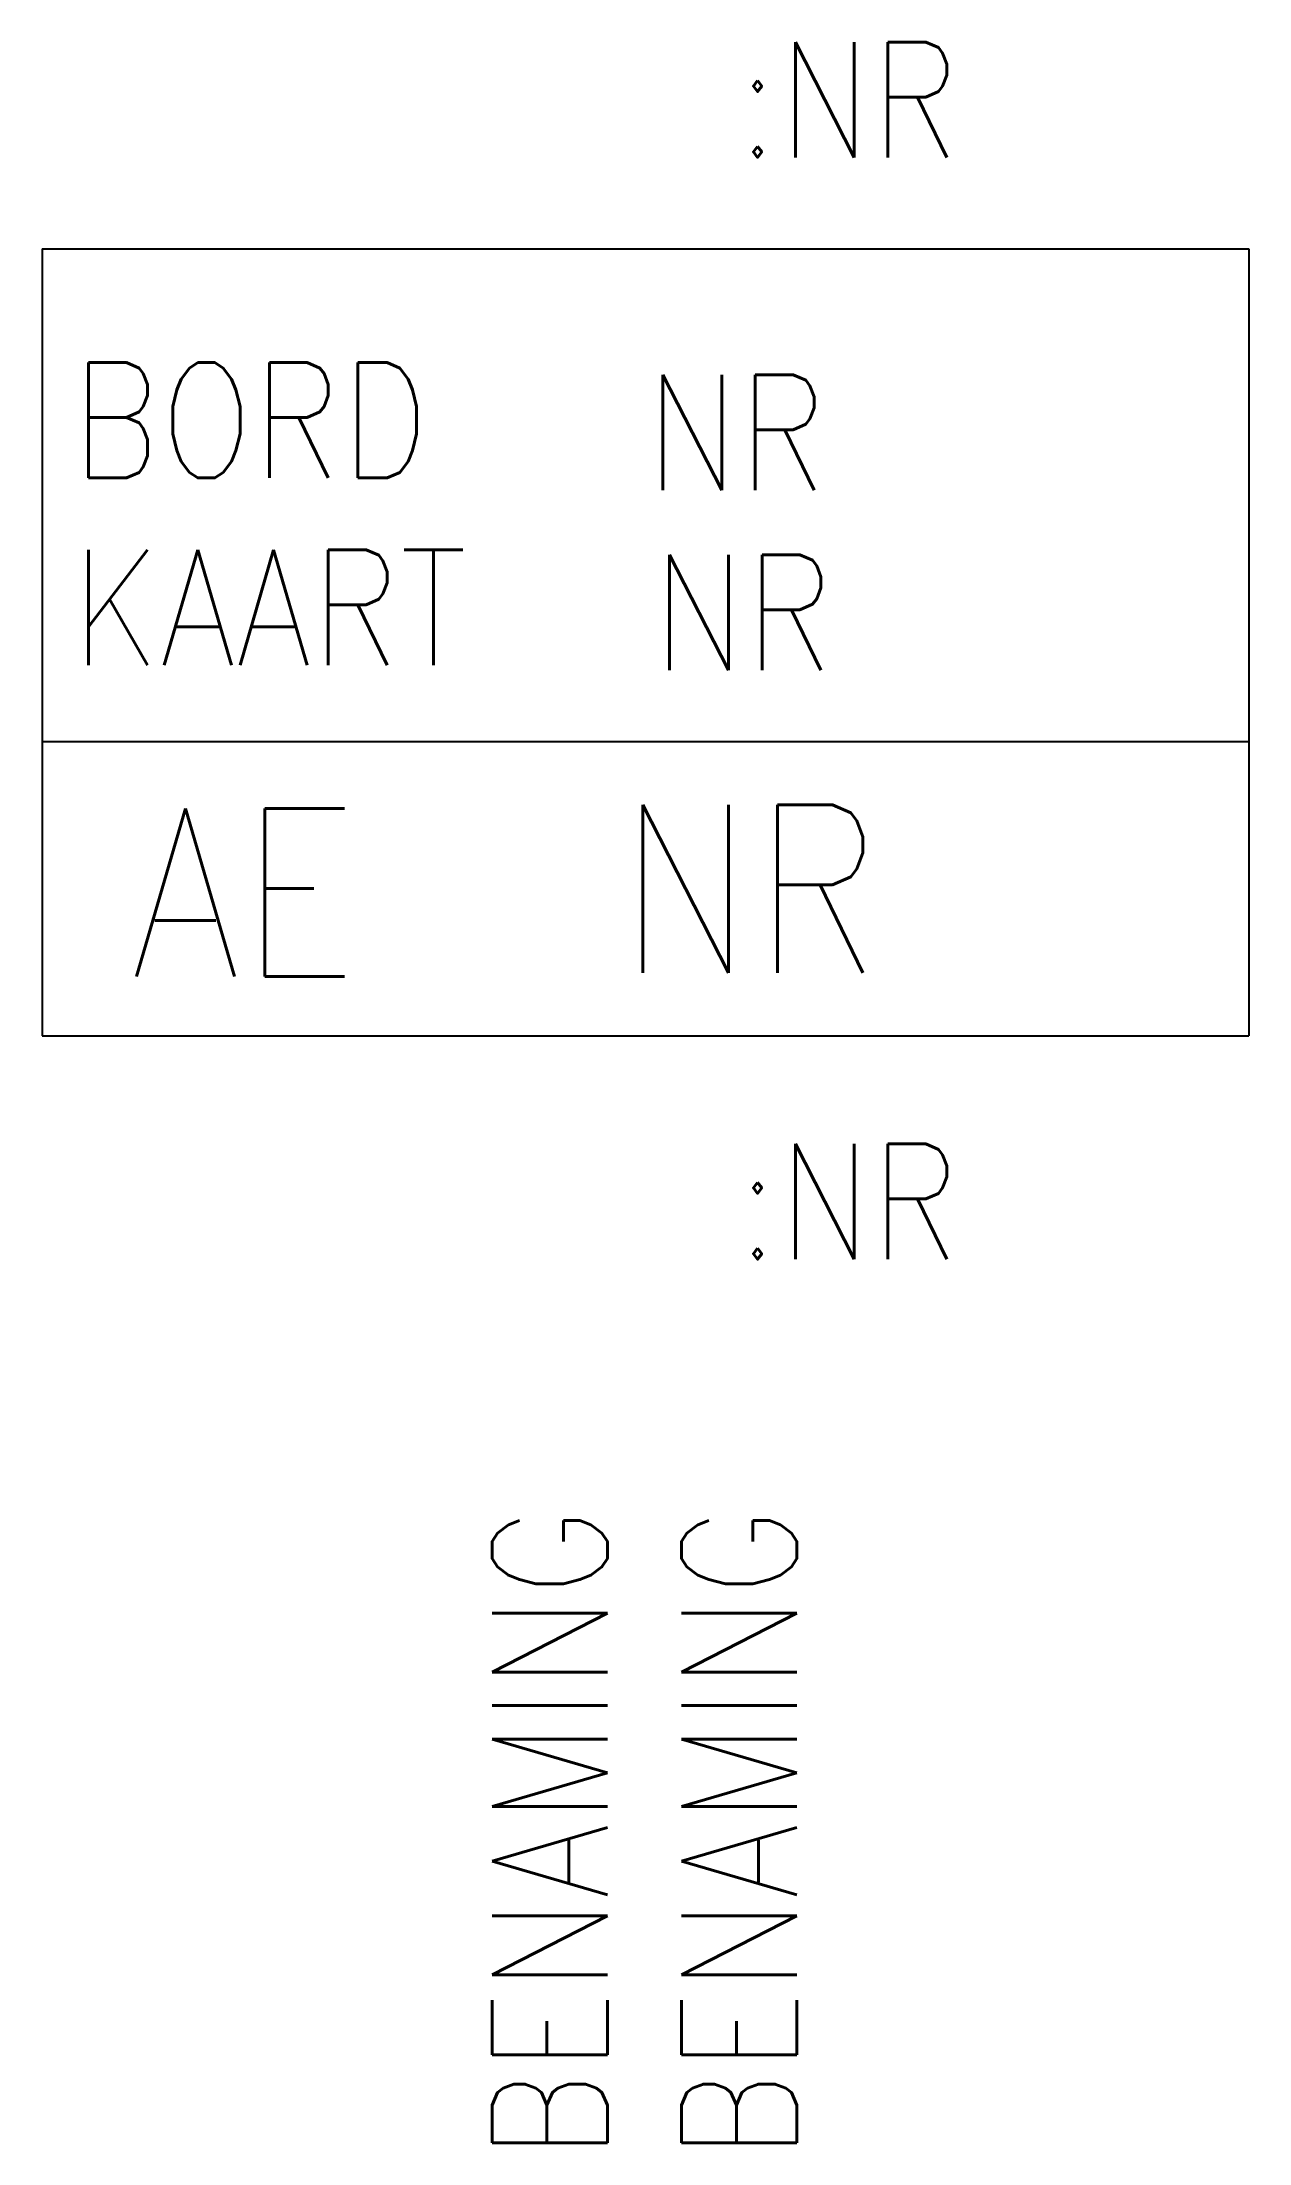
# Model space of a CAD drawing. Extents: x 208.5 to 231.5, y 92.9 to 132.9.
import ezdxf
from ezdxf.enums import TextEntityAlignment as Align

# ---------------------------------------------------------------- set-up
doc = ezdxf.new("R2010")
doc.units = 0
doc.header["$LTSCALE"] = 6
doc.linetypes.add('DASHED', pattern=[0])
for name, color, linetype in [('1', 8, 'CONTINUOUS'), ('10', 8, 'DASHED'), ('11', 30, 'DASHED'), ('3', 30, 'CONTINUOUS')]:
    doc.layers.add(name, color=color, linetype=linetype)
doc.styles.get("Standard").update_dxf_attribs({"font": 'simplex', "width": 0.85})

msp = doc.modelspace()

# ---------------------------------------------------------------- linework, layer by layer
at = {"layer": '1', "color": 0}
msp.add_line((208.5, 119.607), (231.5, 119.607), dxfattribs=at)
at = {"layer": '3', "color": 0}
for p, q in [((208.5, 129), (208.5, 114)), ((208.5, 129), (231.5, 129)), ((231.5, 129), (231.5, 114)), ((208.5, 114), (231.5, 114))]:
    msp.add_line(p, q, dxfattribs=at)

# ---------------------------------------------------------------- texts
at = {"layer": '1', "color": 0, "width": 0.85}
for p in [(221.732, 124.399), (221.86, 120.969)]:
    msp.add_attdef('NR', text='', height=2.2, dxfattribs=at).set_placement(p, align=Align.CENTER)
for p in [(219.275, 105), (222.884, 105)]:
    msp.add_attdef('BENAMING', text='', height=2.2, rotation=90, dxfattribs=at).set_placement(p, align=Align.RIGHT)
at = {"layer": '10', "color": 0, "width": 0.85}
for s, p in [('BORD', (209.067, 124.632)), ('KAART', (209.067, 121.062))]:
    msp.add_text(s, height=2.2, dxfattribs=at).set_placement(p)
for p in [(221.735, 130.74), (221.735, 109.74)]:
    msp.add_attdef(':NR', p, '', height=2.2, dxfattribs=at)
at = {"layer": '11', "color": 0, "width": 0.85}
msp.add_attdef('AE', (210.183, 115.13), '', height=3.2, dxfattribs=at)
msp.add_attdef('NR', text='', height=3.2, dxfattribs=at).set_placement((221.988, 115.202), align=Align.CENTER)

doc.saveas('drawing.dxf')
